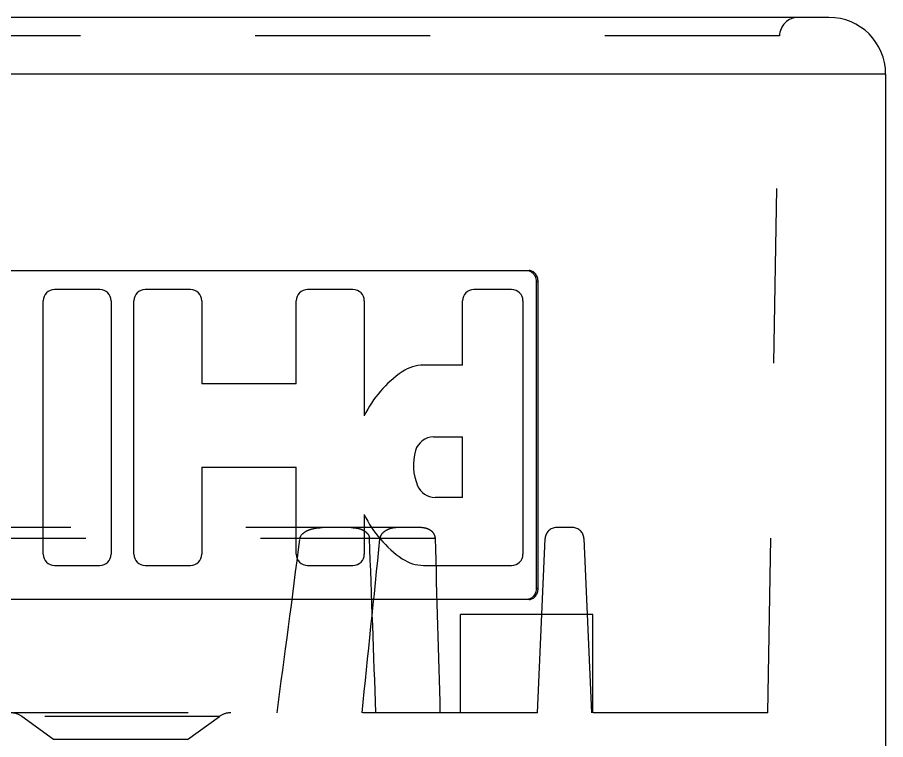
# Model space of a CAD drawing. Header units: millimetres. Extents: x 0 to 841, y 0 to 594.
# Drawn here: x 308.99 to 331.98, y 185.08 to 204.19 of the extents above; entities that cross this region are included whole.
import ezdxf

# ---------------------------------------------------------------- set-up
doc = ezdxf.new("R2010")
doc.units = ezdxf.units.MM
doc.header["$LTSCALE"] = 46.255
doc.linetypes.add('HIDDEN', pattern=[0.2, 0.1, -0.1])
doc.layers.get('0').update_dxf_attribs({"linetype": 'CONTINUOUS'})
doc.layers.add('DEFAULT_2', color=8, linetype='HIDDEN')

msp = doc.modelspace()

# ---------------------------------------------------------------- linework, layer by layer
at = {"color": 7, "linetype": 'Continuous'}
for p, q in [((330.479, 204.187), (282.479, 204.187)), ((331.979, 202.687), (280.979, 202.687)), ((331.979, 202.687), (331.979, 184.287)), ((289.809, 197.487), (322.544, 197.487)), ((311.179, 196.987), (309.979, 196.987)), ((313.579, 196.987), (312.379, 196.987)), ((317.879, 196.987), (316.679, 196.987)), ((322.079, 196.987), (321.079, 196.987)), ((322.779, 197.187), (322.728, 197.187)), ((322.728, 197.187), (322.728, 189.087)), ((322.779, 189.087), (322.779, 197.187)), ((309.679, 189.987), (309.679, 196.687)), ((311.479, 196.687), (311.479, 189.987)), ((312.079, 189.987), (312.079, 196.687)), ((313.879, 196.687), (313.879, 194.487)), ((316.379, 194.487), (316.379, 196.687)), ((318.179, 196.687), (318.179, 193.645)), ((320.779, 194.987), (320.779, 196.687)), ((322.379, 196.687), (322.379, 189.987)), ((320.779, 194.987), (319.749, 194.987)), ((316.379, 194.487), (313.879, 194.487)), ((320.014, 193.087), (320.779, 193.087)), ((320.779, 191.487), (320.779, 193.087)), ((313.879, 192.287), (313.879, 189.987)), ((313.879, 192.287), (316.379, 192.287)), ((316.379, 189.987), (316.379, 192.287)), ((320.779, 191.487), (320.05, 191.487)), ((318.179, 191.03), (318.179, 189.987)), ((309.979, 189.687), (311.179, 189.687)), ((312.379, 189.687), (313.579, 189.687)), ((316.679, 189.687), (317.879, 189.687)), ((319.749, 189.687), (322.079, 189.687)), ((322.728, 189.087), (322.779, 189.087)), ((322.544, 188.787), (289.809, 188.787))]:
    msp.add_line(p, q, dxfattribs=at)
for centre, radius, start, end in [((330.479, 202.687), 1.5, 0, 90), ((309.979, 196.687), 0.3, 90, 180), ((311.179, 196.687), 0.3, 0, 90), ((312.379, 196.687), 0.3, 90, 180), ((313.579, 196.687), 0.3, 0, 90), ((316.679, 196.687), 0.3, 90, 180), ((317.879, 196.687), 0.3, 0, 90), ((321.079, 196.687), 0.3, 90, 180), ((322.079, 196.687), 0.3, 0, 90), ((319.749, 193.987), 1, 90, 124.4115), ((320.879, 192.337), 3, 124.4115, 154.1581), ((320.014, 192.587), 0.5, 90, 163.8724), ((320.879, 192.337), 1.4, 163.8724, 202.8854), ((320.05, 191.987), 0.5, 202.8854, 270), ((320.879, 192.337), 3, 205.8419, 235.5885), ((309.979, 189.987), 0.3, 180, 270), ((311.179, 189.987), 0.3, 270, 360), ((312.379, 189.987), 0.3, 180, 270), ((313.579, 189.987), 0.3, 270, 360), ((316.679, 189.987), 0.3, 180, 270), ((317.879, 189.987), 0.3, 270, 360), ((319.749, 190.687), 1, 235.5885, 270), ((322.079, 189.987), 0.3, 270, 360)]:
    msp.add_arc(centre, radius, start, end, dxfattribs=at)
msp.add_open_spline([(322.493, 197.487), (322.525, 197.487), (322.557, 197.479), (322.585, 197.464)], degree=3, dxfattribs=at)
for points, knots in [([(322.779, 197.187), (322.779, 197.226), (322.767, 197.302), (322.717, 197.401), (322.64, 197.47), (322.575, 197.487), (322.544, 197.487)], [0, 0, 0, 0, 0.278833, 0.541164, 0.779376, 1, 1, 1, 1]), ([(322.585, 197.464), (322.629, 197.44), (322.705, 197.353), (322.728, 197.244), (322.728, 197.187)], [0, 0, 0, 0, 0.469832, 1, 1, 1, 1]), ([(322.728, 189.087), (322.728, 189.022), (322.699, 188.896), (322.596, 188.808), (322.542, 188.794)], [0, 0, 0, 0, 0.53754, 1, 1, 1, 1]), ([(322.544, 188.787), (322.575, 188.787), (322.64, 188.804), (322.717, 188.873), (322.767, 188.972), (322.779, 189.048), (322.779, 189.087)], [0, 0, 0, 0, 0.220622, 0.458839, 0.721173, 1, 1, 1, 1])]:
    msp.add_open_spline(points, degree=3, knots=knots, dxfattribs=at)
at = {"layer": 'DEFAULT_2', "color": 8, "linetype": 'HIDDEN'}
for p, q in [((329.17, 203.696), (283.787, 203.696)), ((328.858, 185.787), (329.17, 203.696)), ((319.665, 190.687), (293.293, 190.687)), ((323.692, 190.687), (323.266, 190.687)), ((320.06, 190.4), (292.897, 190.4)), ((322.765, 185.787), (322.966, 190.4)), ((323.991, 190.4), (324.193, 185.787)), ((324.229, 188.387), (320.729, 188.387)), ((320.729, 185.787), (320.729, 188.387)), ((324.229, 185.787), (324.229, 188.387)), ((322.765, 185.787), (291.693, 185.787)), ((328.858, 185.787), (324.193, 185.787)), ((314.347, 185.692), (309.11, 185.692)), ((309.955, 185.077), (309.11, 185.692)), ((313.502, 185.077), (314.347, 185.692)), ((313.502, 185.077), (309.955, 185.077))]:
    msp.add_line(p, q, dxfattribs=at)
for centre, radius, start, end in [((329.67, 203.687), 0.5, 90, 179), ((323.266, 190.387), 0.3, 90, 177.5), ((323.692, 190.387), 0.3, 2.5, 90), ((308.816, 185.287), 0.5, 53.9726, 90), ((314.641, 185.287), 0.5, 90, 126.0274)]:
    msp.add_arc(centre, radius, start, end, dxfattribs=at)
for centre, major_axis, start_param, end_param in [((306.479, 983.459), (0, 831.458), -2.855539, -2.836492), ((306.479, 950.746), (0, 818.38), -2.778276, -2.762731), ((306.479, -85.167), (0, 404.236), -0.836201, -0.820714), ((306.479, -52.454), (0, 417.314), 5.31998, 5.333508)]:
    msp.add_ellipse(centre, major_axis=major_axis, ratio=0.04002, start_param=start_param, end_param=end_param, dxfattribs=at)
for points, knots in [([(316.474, 190.4), (316.482, 190.46), (316.569, 190.562), (316.727, 190.636), (316.896, 190.678), (317.01, 190.687), (317.067, 190.687)], [0, 0, 0, 0, 0.258981, 0.510147, 0.75644, 1, 1, 1, 1]), ([(317.827, 190.687), (317.877, 190.687), (317.976, 190.679), (318.122, 190.637), (318.233, 190.569), (318.298, 190.483), (318.314, 190.428), (318.315, 190.4)], [0, 0, 0, 0, 0.241641, 0.484044, 0.73206, 0.862872, 1, 1, 1, 1]), ([(319.057, 190.687), (319.011, 190.687), (318.917, 190.677), (318.78, 190.632), (318.653, 190.549), (318.598, 190.453), (318.592, 190.4)], [0, 0, 0, 0, 0.237027, 0.478947, 0.730729, 1, 1, 1, 1]), ([(320.06, 190.4), (320.059, 190.449), (320.023, 190.544), (319.914, 190.632), (319.792, 190.678), (319.707, 190.687), (319.665, 190.687)], [0, 0, 0, 0, 0.275405, 0.526049, 0.764589, 1, 1, 1, 1])]:
    msp.add_open_spline(points, degree=3, knots=knots, dxfattribs=at)
msp.add_open_spline([(322.542, 188.794), (322.526, 188.789), (322.509, 188.787), (322.493, 188.787)], degree=3, dxfattribs=at)

doc.saveas('drawing.dxf')
